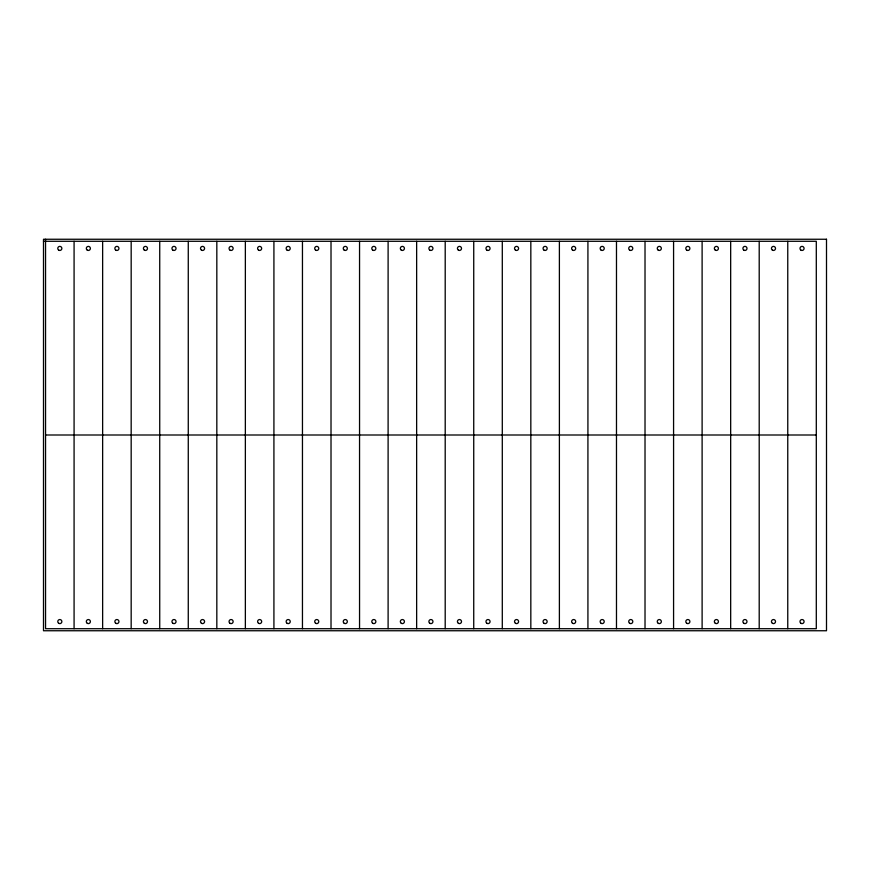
<?xml version="1.0" encoding="UTF-8"?>
<svg xmlns="http://www.w3.org/2000/svg" width="870" height="870" viewBox="0 0 870 870"><rect width="100%" height="100%" fill="white"/><g stroke="black" fill="none" stroke-linecap="round" stroke-linejoin="round"><path stroke-width="1.3" d="M43.5 241.284L816.299 241.284L816.299 628.705L45.544 628.705L45.544 239.25M45.544 435L816.299 435M787.763 241.294L787.763 628.705M759.205 241.284L759.205 628.705M730.669 241.294L730.669 628.705M702.112 241.284L702.112 628.705M673.576 241.294L673.576 628.705M645.018 241.284L645.018 628.705M616.482 241.284L616.482 628.705M587.924 241.284L587.924 628.705M559.388 241.284L559.388 628.705M530.83 241.284L530.83 628.705M502.294 241.284L502.294 628.705M473.737 241.284L473.737 628.705M445.201 241.284L445.201 628.705M416.643 241.284L416.643 628.705M388.107 241.284L388.107 628.705M359.549 241.284L359.549 628.705M331.013 241.284L331.013 628.705M302.455 241.284L302.455 628.705M273.919 241.284L273.919 628.705M245.362 241.284L245.362 628.705M216.826 241.284L216.826 628.705M188.268 241.284L188.268 628.705M159.732 241.284L159.732 628.705M131.174 241.284L131.174 628.705M102.638 241.284L102.638 628.705M74.081 241.284L74.081 628.705M826.5 239.25L43.5 239.25L43.5 630.75L826.5 630.75L826.5 239.25M87.337 250.19A2.044 2.044 0 0 0 90.393 248.428A2.044 2.044 0 0 0 87.337 246.656A2.044 2.044 0 0 0 87.337 250.19M801.009 623.344A2.044 2.044 0 0 0 804.076 621.571A2.044 2.044 0 0 0 801.009 619.81A2.044 2.044 0 0 0 801.009 623.344M801.009 250.19A2.044 2.044 0 0 0 804.076 248.428A2.044 2.044 0 0 0 801.009 246.656A2.044 2.044 0 0 0 801.009 250.19M58.79 250.19A2.044 2.044 0 0 0 61.857 248.428A2.044 2.044 0 0 0 58.79 246.656A2.044 2.044 0 0 0 58.79 250.19M87.337 623.344A2.044 2.044 0 0 0 90.393 621.571A2.044 2.044 0 0 0 87.337 619.81A2.044 2.044 0 0 0 87.337 623.344M115.884 250.19A2.044 2.044 0 0 0 118.951 248.428A2.044 2.044 0 0 0 115.884 246.656A2.044 2.044 0 0 0 115.884 250.19M115.884 623.344A2.044 2.044 0 0 0 118.951 621.571A2.044 2.044 0 0 0 115.884 619.81A2.044 2.044 0 0 0 115.884 623.344M144.431 250.19A2.044 2.044 0 0 0 147.487 248.428A2.044 2.044 0 0 0 144.431 246.656A2.044 2.044 0 0 0 144.431 250.19M743.915 250.19A2.044 2.044 0 0 0 746.982 248.428A2.044 2.044 0 0 0 743.915 246.656A2.044 2.044 0 0 0 743.915 250.19M743.915 623.344A2.044 2.044 0 0 0 746.982 621.571A2.044 2.044 0 0 0 743.915 619.81A2.044 2.044 0 0 0 743.915 623.344M172.978 250.19A2.044 2.044 0 0 0 176.044 248.428A2.044 2.044 0 0 0 172.978 246.656A2.044 2.044 0 0 0 172.978 250.19M172.978 623.344A2.044 2.044 0 0 0 176.044 621.571A2.044 2.044 0 0 0 172.978 619.81A2.044 2.044 0 0 0 172.978 623.344M144.431 623.344A2.044 2.044 0 0 0 147.487 621.571A2.044 2.044 0 0 0 144.431 619.81A2.044 2.044 0 0 0 144.431 623.344M230.071 250.19A2.044 2.044 0 0 0 233.138 248.428A2.044 2.044 0 0 0 230.071 246.656A2.044 2.044 0 0 0 230.071 250.19M230.071 623.344A2.044 2.044 0 0 0 233.138 621.571A2.044 2.044 0 0 0 230.071 619.81A2.044 2.044 0 0 0 230.071 623.344M58.79 623.344A2.044 2.044 0 0 0 61.857 621.571A2.044 2.044 0 0 0 58.79 619.81A2.044 2.044 0 0 0 58.79 623.344M258.618 250.19A2.044 2.044 0 0 0 261.674 248.428A2.044 2.044 0 0 0 258.618 246.656A2.044 2.044 0 0 0 258.618 250.19M201.525 250.19A2.044 2.044 0 0 0 204.591 248.428A2.044 2.044 0 0 0 201.525 246.656A2.044 2.044 0 0 0 201.525 250.19M258.618 623.344A2.044 2.044 0 0 0 261.674 621.571A2.044 2.044 0 0 0 258.618 619.81A2.044 2.044 0 0 0 258.618 623.344M201.525 623.344A2.044 2.044 0 0 0 204.591 621.571A2.044 2.044 0 0 0 201.525 619.81A2.044 2.044 0 0 0 201.525 623.344M315.712 250.19A2.044 2.044 0 0 0 318.768 248.428A2.044 2.044 0 0 0 315.712 246.656A2.044 2.044 0 0 0 315.712 250.19M315.712 623.344A2.044 2.044 0 0 0 318.768 621.571A2.044 2.044 0 0 0 315.712 619.81A2.044 2.044 0 0 0 315.712 623.344M287.165 623.344A2.044 2.044 0 0 0 290.232 621.571A2.044 2.044 0 0 0 287.165 619.81A2.044 2.044 0 0 0 287.165 623.344M287.165 250.19A2.044 2.044 0 0 0 290.232 248.428A2.044 2.044 0 0 0 287.165 246.656A2.044 2.044 0 0 0 287.165 250.19M372.806 250.19A2.044 2.044 0 0 0 375.873 248.428A2.044 2.044 0 0 0 372.806 246.656A2.044 2.044 0 0 0 372.806 250.19M372.806 623.344A2.044 2.044 0 0 0 375.873 621.571A2.044 2.044 0 0 0 372.806 619.81A2.044 2.044 0 0 0 372.806 623.344M601.181 250.19A2.044 2.044 0 0 0 604.248 248.428A2.044 2.044 0 0 0 601.181 246.656A2.044 2.044 0 0 0 601.181 250.19M458.446 250.19A2.044 2.044 0 0 0 461.513 248.428A2.044 2.044 0 0 0 458.446 246.656A2.044 2.044 0 0 0 458.446 250.19M458.446 623.344A2.044 2.044 0 0 0 461.513 621.571A2.044 2.044 0 0 0 458.446 619.81A2.044 2.044 0 0 0 458.446 623.344M344.259 623.344A2.044 2.044 0 0 0 347.326 621.571A2.044 2.044 0 0 0 344.259 619.81A2.044 2.044 0 0 0 344.259 623.344M344.259 250.19A2.044 2.044 0 0 0 347.326 248.428A2.044 2.044 0 0 0 344.259 246.656A2.044 2.044 0 0 0 344.259 250.19M401.353 623.344A2.044 2.044 0 0 0 404.419 621.571A2.044 2.044 0 0 0 401.353 619.81A2.044 2.044 0 0 0 401.353 623.344M429.9 250.19A2.044 2.044 0 0 0 432.955 248.428A2.044 2.044 0 0 0 429.9 246.656A2.044 2.044 0 0 0 429.9 250.19M429.9 623.344A2.044 2.044 0 0 0 432.955 621.571A2.044 2.044 0 0 0 429.9 619.81A2.044 2.044 0 0 0 429.9 623.344M401.353 250.19A2.044 2.044 0 0 0 404.419 248.428A2.044 2.044 0 0 0 401.353 246.656A2.044 2.044 0 0 0 401.353 250.19M486.993 623.344A2.044 2.044 0 0 0 490.06 621.571A2.044 2.044 0 0 0 486.993 619.81A2.044 2.044 0 0 0 486.993 623.344M572.634 250.19A2.044 2.044 0 0 0 575.701 248.428A2.044 2.044 0 0 0 572.634 246.656A2.044 2.044 0 0 0 572.634 250.19M486.993 250.19A2.044 2.044 0 0 0 490.06 248.428A2.044 2.044 0 0 0 486.993 246.656A2.044 2.044 0 0 0 486.993 250.19M572.634 623.344A2.044 2.044 0 0 0 575.701 621.571A2.044 2.044 0 0 0 572.634 619.81A2.044 2.044 0 0 0 572.634 623.344M601.181 623.344A2.044 2.044 0 0 0 604.237 621.571A2.044 2.044 0 0 0 601.181 619.81A2.044 2.044 0 0 0 601.181 623.344M544.087 250.19A2.044 2.044 0 0 0 547.154 248.428A2.044 2.044 0 0 0 544.087 246.656A2.044 2.044 0 0 0 544.087 250.19M544.087 623.344A2.044 2.044 0 0 0 547.154 621.571A2.044 2.044 0 0 0 544.087 619.81A2.044 2.044 0 0 0 544.087 623.344M658.275 250.19A2.044 2.044 0 0 0 661.341 248.428A2.044 2.044 0 0 0 658.275 246.656A2.044 2.044 0 0 0 658.275 250.19M658.275 623.344A2.044 2.044 0 0 0 661.341 621.571A2.044 2.044 0 0 0 658.275 619.81A2.044 2.044 0 0 0 658.275 623.344M686.821 250.19A2.044 2.044 0 0 0 689.888 248.428A2.044 2.044 0 0 0 686.821 246.656A2.044 2.044 0 0 0 686.821 250.19M629.728 623.344A2.044 2.044 0 0 0 632.794 621.571A2.044 2.044 0 0 0 629.728 619.81A2.044 2.044 0 0 0 629.728 623.344M629.728 250.19A2.044 2.044 0 0 0 632.794 248.428A2.044 2.044 0 0 0 629.728 246.656A2.044 2.044 0 0 0 629.728 250.19M515.54 250.19A2.044 2.044 0 0 0 518.607 248.428A2.044 2.044 0 0 0 515.54 246.656A2.044 2.044 0 0 0 515.54 250.19M515.54 623.344A2.044 2.044 0 0 0 518.607 621.571A2.044 2.044 0 0 0 515.54 619.81A2.044 2.044 0 0 0 515.54 623.344M715.368 250.19A2.044 2.044 0 0 0 718.424 248.428A2.044 2.044 0 0 0 715.368 246.656A2.044 2.044 0 0 0 715.368 250.19M715.368 623.344A2.044 2.044 0 0 0 718.435 621.571A2.044 2.044 0 0 0 715.368 619.81A2.044 2.044 0 0 0 715.368 623.344M686.821 623.344A2.044 2.044 0 0 0 689.888 621.571A2.044 2.044 0 0 0 686.821 619.81A2.044 2.044 0 0 0 686.821 623.344M772.462 250.19A2.044 2.044 0 0 0 775.518 248.428A2.044 2.044 0 0 0 772.462 246.656A2.044 2.044 0 0 0 772.462 250.19M772.462 623.344A2.044 2.044 0 0 0 775.518 621.571A2.044 2.044 0 0 0 772.462 619.81A2.044 2.044 0 0 0 772.462 623.344"/></g></svg>
